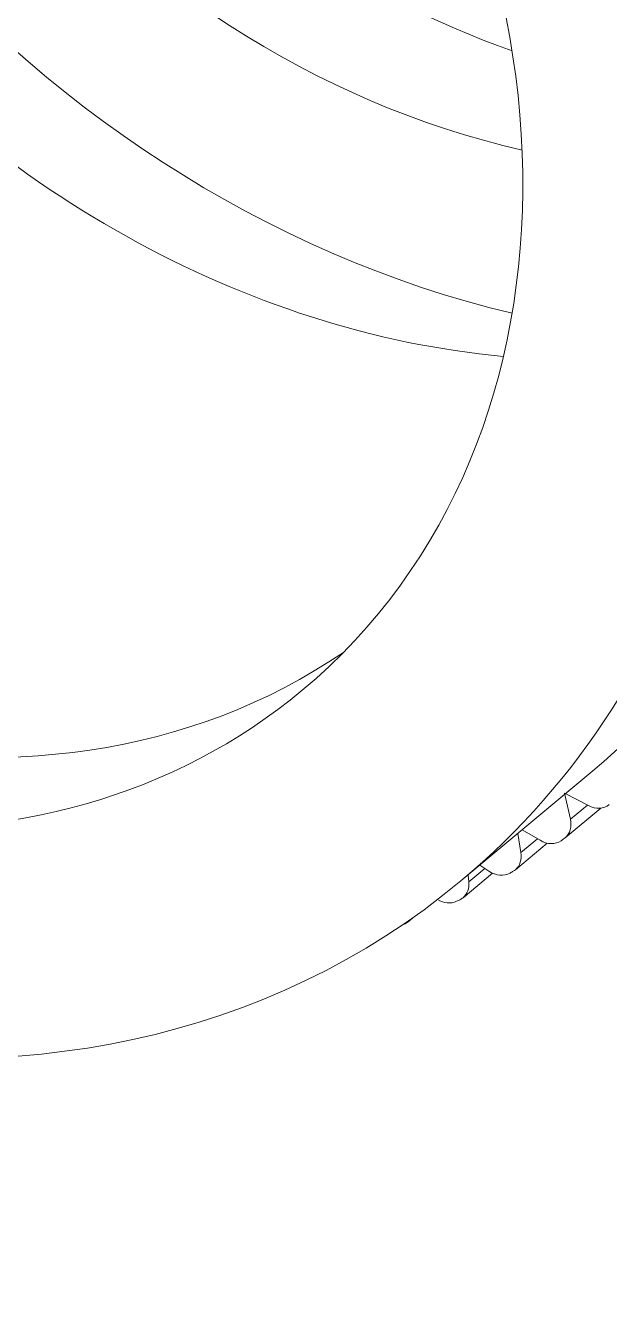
# Model space of a CAD drawing. Header units: metres. Extents: x 2999 to 3109, y 1752 to 1796.
# Drawn here: x 3008.43066 to 3008.43466, y 1761.35603 to 1761.36486 of the extents above; entities that cross this region are included whole.
import ezdxf

# ---------------------------------------------------------------- set-up
doc = ezdxf.new("R2010")
doc.units = ezdxf.units.M
doc.layers.add('PAREDES', color=7, linetype='Continuous')

msp = doc.modelspace()

# ---------------------------------------------------------------- linework, layer by layer
at = {"layer": 'PAREDES', "color": 253, "lineweight": 0}
for p, q in [((3008.433639256094, 1761.359001941535), (3008.434542569102, 1761.359754758654)), ((3008.434349472832, 1761.359601666662), (3008.434389757956, 1761.359423661436)), ((3008.434513910201, 1761.35951724664), (3008.434349472832, 1761.359601666662)), ((3008.434353404627, 1761.359296318545), (3008.43459835773, 1761.359500423568)), ((3008.434389757956, 1761.359423661436), (3008.434506598924, 1761.359521035971)), ((3008.434028794918, 1761.359326567754), (3008.434050371307, 1761.359195822567)), ((3008.434181949948, 1761.359279585799), (3008.434058899256, 1761.359351649923)), ((3008.434012242201, 1761.359078017365), (3008.434230908973, 1761.359260276228)), ((3008.434050371307, 1761.359195822567), (3008.434163635889, 1761.359290242963)), ((3008.433653401949, 1761.358886347894), (3008.433855407937, 1761.359054659338)), ((3008.433687819204, 1761.359042436492), (3008.433692810552, 1761.358994637738)), ((3008.433692810552, 1761.358994637738), (3008.433803173537, 1761.359086629089)), ((3008.433831195222, 1761.359068179059), (3008.433768471839, 1761.3591096357)), ((3008.433278374916, 1761.358722001164), (3008.433321696431, 1761.358758108169))]:
    msp.add_line(p, q, dxfattribs=at)
for centre, radius, start, end in [((3009.676827079062, 1762.285709528957), 1.466147559632665, 210.8146830557488, 229.0535089544584), ((2890.800908319564, 1662.770187747473), 153.508512631862, 39.95148548770695, 40.01526449184303), ((2900.617963891043, 1670.98857066539), 140.7010131401963, 39.9529715888732, 40.02233896083693)]:
    msp.add_arc(centre, radius, start, end, dxfattribs=at)
for centre, major_axis, ratio, start_param, end_param in [((3011.830666244882, 1764.088775767936), (3.262736375842771, 2.73136916975431), 0.5783642864339333, 3.047316074371338, 3.235869169235229), ((3008.434129458193, 1761.369433604007), (0.004929453914058771, -0.005915065025470412), 0.8089340707589203, 0.07397518306970596, 3.061085939407349), ((3008.434129458193, 1761.369433604007), (0.005025472991637615, -0.006030334384156242), 0.8089340818482185, 6.283098220825195, 9.424691200256348), ((3008.428709969791, 1761.364917186673), (0.003841165851867509, -0.004609163628987802), 0.8089340527852378, 6.283065795898438, 9.424657821655273), ((3008.428709969791, 1761.364917186673), (0.004929453914058771, -0.005915065025470412), 0.8089340707589203, 3.14150857925415, 6.283101081848145), ((3008.433226219196, 1761.368680888644), (0.00422110452256942, -0.00506510831228457), 0.8089340630444736, 3.822004795074463, 5.602661609649658), ((3008.434129458193, 1761.369433604007), (0.004641381437699386, -0.005569428905610775), 0.8089340473043507, 3.963488340377808, 5.461318016052246), ((3008.434129458193, 1761.369433604007), (0.003841165851867509, -0.004609163628987802), 0.8089340527852378, 3.955039501190186, 5.469627857208252), ((3008.429297169829, 1761.365406566747), (-0.003841165851867509, 0.004609163628987802), 0.8089340527852378, 0.07875405997037888, 3.062925577163696), ((3008.428709969791, 1761.364917186673), (0.003841165851867509, -0.004609163628987802), 0.8089340527852378, 3.5699462890625, 6.283065795898438), ((3008.43471658422, 1761.369922882324), (-0.003841165851867509, 0.004609163628987802), 0.8089340527852378, 1.607353448867798, 2.205132722854614), ((3008.429613282799, 1761.365670003793), (0.004929453914058771, -0.005915065025470412), 0.8089340707589203, 6.283183097839355, 7.28233528137207), ((3008.428709969791, 1761.364917186673), (0.004929453914058771, -0.005915065025470412), 0.8089340707589203, 6.283101081848145, 7.28233528137207), ((3008.434554273083, 1761.359647786896), (0.0001024051150082556, -0.0001228977513795617), 0.8089340472728174, 5.196398258209229, 6.273725509643555), ((3008.434250979922, 1761.359419239696), (0.0001024051150082556, -0.0001228977513795617), 0.8089340472728174, 6.283185005187988, 7.290793418884277), ((3008.434250979922, 1761.359419239696), (0.0001024051150082556, -0.0001228977513795617), 0.8089340472728174, 6.213466644287109, 6.283185005187988), ((3008.434230943127, 1761.359405331593), (0.0001024051150082556, -0.0001228977513795617), 0.8089340472728174, 5.132284164428711, 6.209610939025879), ((3008.429613282799, 1761.365670003793), (0.005089459591261018, -0.006107149423310011), 0.8089341051817623, 6.209610939025879, 6.213466644287109), ((3008.433909817497, 1761.359200938516), (0.0001024051150082556, -0.0001228977513795617), 0.8089340472728174, 5.041040367359528e-06, 0.9434940218925476), ((3008.43388873379, 1761.359188661324), (0.0001024051150082556, -0.0001228977513795617), 0.8089340472728174, 5.068170070648193, 6.145496845245361), ((3008.429613282799, 1761.365670003793), (0.005089459591261018, -0.006107149423310011), 0.8089341051817623, 6.145496845245361, 6.149352550506592), ((3008.433909817497, 1761.359200938516), (0.0001024051150082556, -0.0001228977513795617), 0.8089340472728174, 6.149352550506592, 6.283190250396729), ((3008.433550996834, 1761.359009245645), (0.0001024051150082556, -0.0001228977513795617), 0.8089340472728174, 2.529428968500724e-07, 0.8793798685073853), ((3008.433528866215, 1761.358998599365), (0.0001024051150082556, -0.0001228977513795617), 0.8089340472728174, 5.123908996582031, 6.081382751464844), ((3008.429613282799, 1761.365670003793), (0.005089459591261018, -0.006107149423310011), 0.8089341051817623, 6.081382751464844, 6.085238456726074), ((3008.433550996834, 1761.359009245645), (0.0001024051150082556, -0.0001228977513795617), 0.8089340472728174, 6.085238456726074, 6.283185482025146), ((3008.429613282799, 1761.365670003793), (0.005089459591261018, -0.006107149423310011), 0.8089341051817623, 6.019567489624023, 6.021123886108398), ((3008.433175950212, 1761.358844922315), (0.0001024051150082556, -0.0001228977513795617), 0.8089340472728174, 6.021123886108398, 6.283103942871094), ((3008.433175950212, 1761.358844922315), (0.0001024051150082556, -0.0001228977513795617), 0.8089340472728174, 6.283103942871094, 6.467089653015137)]:
    msp.add_ellipse(centre, major_axis=major_axis, ratio=ratio, start_param=start_param, end_param=end_param, dxfattribs=at)

doc.saveas('drawing.dxf')
